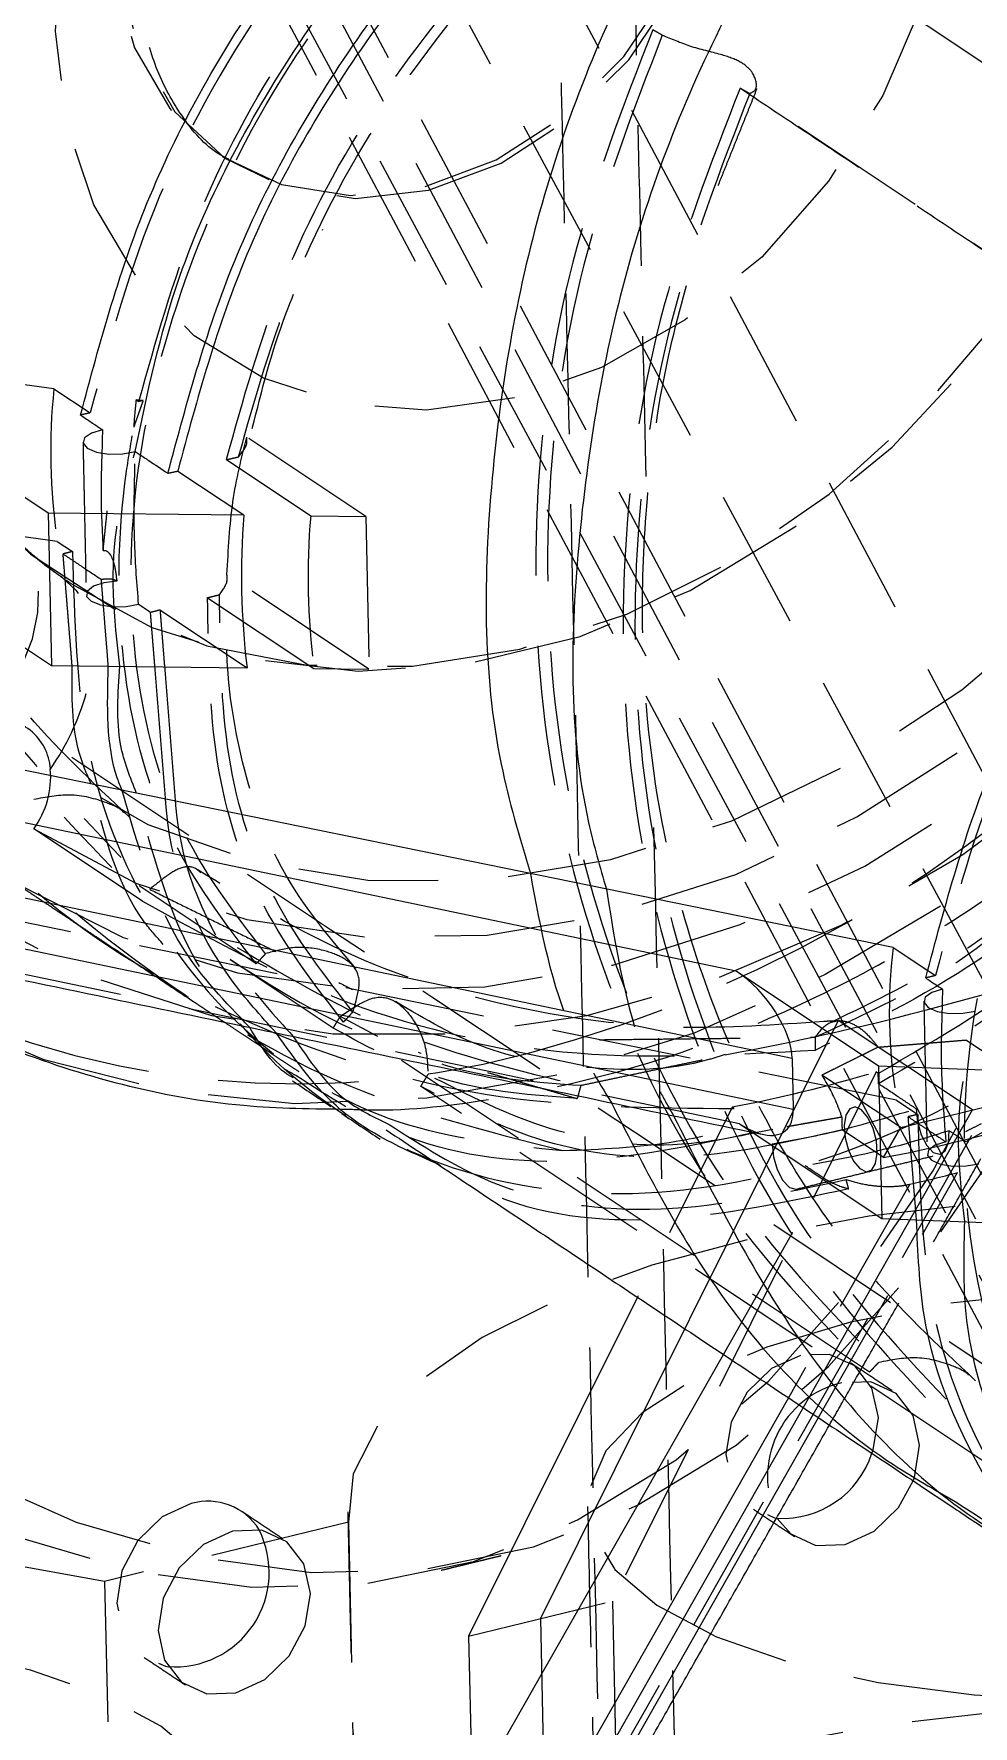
# Model space of a CAD drawing. Header units: millimetres. Extents: x 11 to 421, y 5 to 275.
# Drawn here: x 273.72 to 282.21, y 187.36 to 202.65 of the extents above; entities that cross this region are included whole.
import ezdxf

# ---------------------------------------------------------------- set-up
doc = ezdxf.new("R2010")
doc.units = ezdxf.units.MM
doc.linetypes.add('HIDDEN', pattern=[1.905, 1.27, -0.635])

msp = doc.modelspace()

# ---------------------------------------------------------------- linework, layer by layer
at = {"color": 7, "linetype": 'HIDDEN', "lineweight": 0}
for p, q in [((283.129, 190.256), (271.881, 211.466)), ((272.754, 210.286), (283.799, 189.494)), ((272.103, 210.127), (282.557, 190.45)), ((284.185, 192.418), (274.94, 209.852)), ((274.539, 208.529), (284.226, 190.52)), ((273.238, 208.213), (282.557, 190.888)), ((285.888, 199.996), (280.762, 203.409)), ((284.858, 198.995), (280.106, 202.159)), ((273.934, 198.063), (263.533, 199.451)), ((274.647, 199.343), (274.672, 199.327)), ((276.722, 198.288), (275.647, 199.003)), ((275.462, 198.801), (276.224, 198.294)), ((276.224, 198.294), (276.722, 198.288)), ((276.722, 198.288), (276.751, 196.908)), ((273.934, 198.063), (274.072, 197.971)), ((281.52, 193.013), (257.338, 197.943)), ((280.1, 192.801), (256.463, 197.73)), ((276.751, 196.908), (275.467, 197.763)), ((274.862, 197.445), (275.649, 196.921)), ((275.292, 197.554), (276.253, 196.914)), ((276.253, 196.914), (276.751, 196.908)), ((274.705, 194.812), (273.722, 195.466)), ((275.732, 194.246), (274.426, 195.115)), ((276.428, 193.665), (275.495, 194.286)), ((281.803, 194.184), (281.871, 194.139)), ((280.983, 193.73), (281.004, 193.735)), ((281.275, 190.556), (276.522, 193.72)), ((282.857, 193.083), (282.145, 193.557)), ((282.344, 189.726), (277.218, 193.139)), ((281.334, 193.269), (278.952, 188.488)), ((281.557, 192.767), (280.845, 193.24)), ((281.354, 193.255), (281.334, 193.269)), ((281.52, 193.013), (281.711, 192.885)), ((281.557, 192.767), (282.857, 193.083)), ((280.033, 192.952), (279.177, 191.234)), ((280.053, 192.938), (280.033, 192.952)), ((282.198, 192.693), (278.983, 187.039)), ((280.1, 192.801), (280.216, 192.724)), ((281.402, 192.495), (281.027, 192.745)), ((281.402, 192.495), (281.557, 192.767)), ((280.813, 190.145), (282.072, 192.359)), ((279.954, 190.717), (280.86, 192.31)), ((281.639, 192.254), (280.542, 190.325)), ((283.371, 189.16), (282.065, 190.03)), ((276.565, 189.201), (274.362, 188.665)), ((276.565, 189.201), (276.669, 184.6)), ((274.362, 188.665), (274.465, 184.064)), ((277.652, 188.171), (278.952, 188.488)), ((278.952, 188.488), (278.983, 187.039))]:
    msp.add_line(p, q, dxfattribs=at)
at = {"color": 7, "linetype": 'Continuous', "lineweight": 15}
for p, q in [((273.904, 199.442), (263.503, 200.83)), ((273.904, 199.442), (274.232, 199.224)), ((281.49, 194.392), (257.308, 199.322)), ((274.709, 199.335), (274.647, 199.343)), ((256.433, 199.109), (280.071, 194.181)), ((272.799, 199.022), (273.851, 198.321)), ((275.022, 198.698), (275.619, 198.301)), ((280.576, 193.391), (255.942, 198.527)), ((273.851, 198.321), (275.619, 198.301)), ((273.851, 198.321), (273.881, 196.942)), ((255.952, 198.067), (280.586, 192.931)), ((272.914, 197.585), (273.881, 196.942)), ((273.881, 196.942), (275.649, 196.921)), ((281.49, 194.392), (281.803, 194.184)), ((280.071, 194.181), (281.356, 193.325)), ((280.576, 193.391), (280.586, 192.931)), ((281.356, 193.325), (283.204, 193.252)), ((281.356, 193.325), (281.386, 191.946)), ((280.216, 192.724), (281.386, 191.946)), ((281.386, 191.946), (283.233, 191.872)), ((279.177, 191.234), (277.652, 188.171)), ((277.683, 186.723), (279.954, 190.717)), ((280.542, 190.325), (278.132, 186.087)), ((278.566, 186.192), (280.813, 190.145)), ((277.652, 188.171), (277.683, 186.723))]:
    msp.add_line(p, q, dxfattribs=at)
at = {"color": 7, "linetype": 'Continuous'}
for p, q in [((280.993, 193.733), (278.302, 188.33)), ((282.207, 192.925), (280.993, 193.733)), ((278.349, 186.14), (282.207, 192.925)), ((278.302, 188.33), (278.349, 186.14))]:
    msp.add_line(p, q, dxfattribs=at)
at = {"color": 7, "linetype": 'HIDDEN', "lineweight": 0, "flags": 128}
for points in [[(284.556, 212.624), (284.701, 212.519), (285.55, 211.785), (286.284, 210.92), (286.891, 209.937), (287.362, 208.852), (287.689, 207.683), (287.868, 206.446), (287.896, 205.163), (287.772, 203.853), (287.497, 202.537), (287.078, 201.235), (286.519, 199.968), (285.83, 198.757), (285.022, 197.62), (284.107, 196.575), (283.1, 195.639), (282.016, 194.826), (280.874, 194.149), (279.691, 193.619), (278.484, 193.245), (277.275, 193.031), (276.081, 192.982), (274.922, 193.099), (273.815, 193.379), (272.778, 193.818), (272.312, 194.082)], [(277.831, 210.228), (276.864, 209.911), (275.924, 209.44), (275.034, 208.827), (274.217, 208.087), (273.492, 207.238), (272.878, 206.3), (272.389, 205.297), (272.037, 204.255), (271.832, 203.197), (271.778, 202.151), (271.876, 201.141), (272.125, 200.194), (272.517, 199.332), (273.044, 198.577), (273.692, 197.947), (274.446, 197.457), (275.286, 197.12), (276.193, 196.944), (277.143, 196.934), (278.114, 197.089), (279.081, 197.406), (280.021, 197.876), (280.911, 198.489), (281.728, 199.23), (282.453, 200.079), (283.067, 201.017), (283.556, 202.019), (283.908, 203.062), (284.113, 204.12), (284.167, 205.166), (284.069, 206.175), (283.821, 207.123), (283.428, 207.984), (282.901, 208.74), (282.253, 209.37), (281.625, 209.792)], [(278.065, 199.359), (277.272, 199.249), (276.507, 199.309), (275.797, 199.536), (275.171, 199.921), (274.653, 200.449), (274.263, 201.102), (274.015, 201.852), (273.919, 202.672), (273.978, 203.529), (274.192, 204.392), (274.551, 205.227), (275.041, 206.001), (275.644, 206.685), (276.336, 207.253), (277.091, 207.683), (277.88, 207.958), (278.673, 208.068), (279.439, 208.008), (280.148, 207.781), (280.774, 207.396), (281.292, 206.867), (281.683, 206.215), (281.931, 205.465), (282.027, 204.645), (281.967, 203.787), (281.753, 202.925), (281.395, 202.09), (280.904, 201.316), (280.302, 200.632), (279.609, 200.064), (278.854, 199.634), (278.065, 199.359)], [(277.12, 207.104), (276.463, 206.859), (275.848, 206.458), (275.31, 205.925), (274.881, 205.291), (274.586, 204.593), (274.442, 203.871), (274.457, 203.167), (274.631, 202.522), (274.952, 201.974), (274.966, 201.957)], [(277.289, 201.236), (277.946, 201.481), (278.561, 201.881), (279.099, 202.414), (279.528, 203.048), (279.823, 203.747), (279.967, 204.469), (279.952, 205.173), (279.778, 205.817), (279.456, 206.365), (279.005, 206.785), (278.45, 207.052), (277.824, 207.151), (277.163, 207.075), (276.506, 206.83), (275.891, 206.429), (275.353, 205.896), (274.925, 205.262), (274.63, 204.564), (274.485, 203.842), (274.501, 203.138), (274.674, 202.493), (274.996, 201.945), (275.447, 201.525), (276.002, 201.259), (276.628, 201.16), (277.289, 201.236)], [(275.423, 201.541), (275.959, 201.288), (276.585, 201.189), (277.245, 201.265), (277.902, 201.51), (278.518, 201.91), (279.055, 202.443), (279.484, 203.077), (279.779, 203.776), (279.923, 204.498), (279.908, 205.202), (279.735, 205.846), (279.413, 206.394), (278.961, 206.814), (278.942, 206.827)], [(272.029, 196.321), (272.715, 195.608), (273.572, 194.969), (274.528, 194.485), (275.564, 194.165), (276.661, 194.015), (277.798, 194.039), (278.954, 194.235), (280.105, 194.6), (281.232, 195.128), (282.311, 195.807), (283.323, 196.626), (284.248, 197.568), (285.069, 198.616), (285.771, 199.749), (286.339, 200.947), (286.763, 202.186), (287.035, 203.444), (287.151, 204.695)], [(274.057, 197.683), (274.789, 197.286), (275.691, 197), (276.654, 196.89), (277.652, 196.959), (278.661, 197.204), (279.653, 197.62), (280.601, 198.195), (281.48, 198.915), (282.268, 199.759)], [(283.907, 198.449), (283.055, 197.523), (282.11, 196.718), (281.094, 196.051), (280.027, 195.536), (278.933, 195.184), (277.836, 195.002), (276.758, 194.996), (275.724, 195.164), (274.755, 195.503), (273.871, 196.006)], [(273.309, 196.456), (273.479, 196.691), (273.614, 196.937), (273.709, 197.183), (273.759, 197.421), (273.764, 197.64), (273.722, 197.833), (273.636, 197.992), (273.509, 198.111)], [(273.722, 195.466), (274.643, 194.975), (275.646, 194.647), (276.711, 194.49), (277.818, 194.506), (278.944, 194.695), (280.066, 195.053), (281.162, 195.573), (282.209, 196.245), (283.188, 197.055), (284.078, 197.987)], [(273.974, 197.74), (274.103, 197.619), (274.123, 197.591)], [(274.472, 197.704), (274.355, 197.689), (274.261, 197.657), (274.206, 197.613), (274.198, 197.565), (274.24, 197.521), (274.323, 197.488), (274.435, 197.471), (274.557, 197.473), (274.669, 197.495)], [(271.392, 196.451), (271.719, 196.019), (272.472, 195.241), (273.335, 194.602), (274.293, 194.112), (275.329, 193.78), (276.425, 193.612), (277.563, 193.612), (278.721, 193.778), (279.881, 194.108), (281.02, 194.596), (282.12, 195.234), (283.162, 196.011), (283.775, 196.561)], [(271.904, 190.338), (273.009, 189.686), (274.104, 189.202), (275.181, 188.887), (276.233, 188.745), (277.255, 188.775), (278.239, 188.978), (279.179, 189.353), (280.07, 189.897), (280.905, 190.607), (281.68, 191.477), (282.389, 192.504), (283.028, 193.68), (283.458, 194.652)], [(271.362, 190.206), (272.467, 189.554), (273.562, 189.07), (274.639, 188.755), (275.691, 188.613), (276.713, 188.643), (277.697, 188.846), (278.637, 189.221), (279.528, 189.765), (280.363, 190.475), (281.138, 191.346), (281.847, 192.372), (282.486, 193.548), (282.963, 194.636)], [(281.697, 192.936), (281.708, 192.819), (281.741, 192.702), (281.792, 192.604), (281.852, 192.542), (281.911, 192.525), (281.959, 192.557), (281.989, 192.632), (281.995, 192.737)], [(280.396, 192.619), (280.407, 192.502), (280.44, 192.386), (280.491, 192.288), (280.551, 192.226), (280.61, 192.209), (280.616, 192.21)], [(281.965, 192.637), (281.868, 192.606), (281.809, 192.563), (281.798, 192.515), (281.836, 192.471), (281.917, 192.436), (282.027, 192.418), (282.149, 192.419), (282.263, 192.439)], [(279.722, 187.11), (280.703, 186.924), (281.755, 186.803), (282.852, 186.751), (283.964, 186.769), (285.063, 186.857), (286.12, 187.012), (287.108, 187.231), (288.001, 187.507), (288.776, 187.834), (289.412, 188.203), (289.894, 188.604), (290.208, 189.027), (290.346, 189.461), (290.306, 189.895), (290.087, 190.317), (289.695, 190.717), (289.142, 191.083), (288.44, 191.407), (287.609, 191.68), (286.67, 191.896), (285.648, 192.047), (284.568, 192.131), (283.459, 192.145), (282.351, 192.089), (281.271, 191.965), (280.248, 191.774), (279.308, 191.524), (278.476, 191.219), (277.774, 190.869), (277.219, 190.481), (276.827, 190.067), (276.607, 189.636), (276.565, 189.201)], [(279.354, 188.45), (279.892, 188.165), (280.567, 187.93), (281.353, 187.752), (282.22, 187.64), (283.134, 187.598), (284.061, 187.626), (284.964, 187.725), (285.81, 187.89), (286.565, 188.114), (287.2, 188.39), (287.692, 188.707), (288.021, 189.052), (288.174, 189.413), (288.146, 189.774), (287.938, 190.124), (287.558, 190.447), (287.02, 190.732), (286.345, 190.967), (285.559, 191.145), (284.692, 191.257), (283.778, 191.299), (282.851, 191.271), (281.948, 191.172), (281.102, 191.007), (280.347, 190.783), (279.712, 190.507), (279.22, 190.19), (278.891, 189.845), (278.738, 189.485), (278.766, 189.123), (278.974, 188.774), (279.354, 188.45)], [(280.651, 190.708), (280.388, 190.588), (280.168, 190.376), (280.024, 190.103), (279.978, 189.811), (280.036, 189.544), (280.191, 189.343), (280.417, 189.24), (280.441, 189.235)], [(281.297, 189.822), (281.308, 189.854), (281.355, 190.146), (281.296, 190.412), (281.142, 190.613), (280.915, 190.717), (280.651, 190.708)], [(281.67, 189.574), (281.681, 189.605), (281.728, 189.897), (281.669, 190.164), (281.515, 190.364), (281.288, 190.468), (281.024, 190.46)], [(275.144, 189.368), (274.882, 189.248), (274.662, 189.035), (274.518, 188.762), (274.471, 188.47), (274.53, 188.204), (274.684, 188.003), (274.911, 187.899), (274.935, 187.895)], [(274.362, 188.665), (273.385, 188.84), (272.339, 188.948), (271.254, 188.987), (270.159, 188.954), (269.084, 188.852), (268.057, 188.683), (267.108, 188.451), (266.261, 188.163), (265.54, 187.827), (264.965, 187.452), (264.551, 187.047), (264.309, 186.625), (264.246, 186.196), (264.364, 185.772), (264.659, 185.366), (265.124, 184.987), (265.746, 184.646), (266.508, 184.353), (267.389, 184.115), (268.365, 183.939), (269.409, 183.829), (270.494, 183.79), (271.589, 183.821), (272.665, 183.922), (273.692, 184.09), (274.643, 184.321), (275.492, 184.608), (276.215, 184.944), (276.792, 185.319), (277.209, 185.723), (277.453, 186.145), (277.519, 186.574)], [(266.893, 185.417), (267.416, 185.14), (268.073, 184.911), (268.837, 184.739), (269.68, 184.63), (270.569, 184.588), (271.47, 184.616), (272.349, 184.712), (273.171, 184.872), (273.905, 185.091), (274.523, 185.359), (275.002, 185.667), (275.321, 186.003), (275.471, 186.353), (275.443, 186.705), (275.241, 187.045), (274.871, 187.359), (274.348, 187.636), (273.692, 187.865), (272.927, 188.038), (272.084, 188.147), (271.195, 188.188), (270.294, 188.16), (269.415, 188.064), (268.593, 187.904), (267.859, 187.686), (267.241, 187.417), (266.763, 187.109), (266.443, 186.774), (266.294, 186.423), (266.321, 186.071), (266.523, 185.732), (266.893, 185.417)], [(284.829, 187.522), (284.671, 187.53), (283.563, 187.544), (282.454, 187.488), (281.374, 187.363), (280.351, 187.173), (279.412, 186.923), (278.58, 186.618), (277.877, 186.268), (277.323, 185.88), (276.931, 185.466), (276.711, 185.035), (276.669, 184.6)]]:
    msp.add_lwpolyline(points, dxfattribs=at)
at = {"color": 7, "linetype": 'Continuous', "lineweight": 15, "flags": 128}
for points in [[(274.342, 199.072), (274.242, 199.041), (274.18, 198.998), (274.167, 198.949), (274.205, 198.904), (274.288, 198.869), (274.401, 198.851), (274.525, 198.853), (274.639, 198.874)], [(281.935, 194.017), (281.838, 193.986), (281.779, 193.943), (281.768, 193.895), (281.806, 193.85), (281.887, 193.816), (281.998, 193.798), (282.12, 193.799), (282.233, 193.819)], [(280.441, 189.235), (280.564, 189.095), (280.791, 188.991), (281.055, 189), (281.317, 189.119), (281.537, 189.332), (281.67, 189.574)], [(275.517, 189.119), (275.255, 189), (275.035, 188.787), (274.891, 188.514), (274.845, 188.222), (274.903, 187.955), (275.057, 187.755), (275.284, 187.651), (275.549, 187.659), (275.811, 187.779), (276.031, 187.992), (276.175, 188.265), (276.221, 188.557), (276.163, 188.823), (276.009, 189.024), (275.782, 189.128), (275.517, 189.119)]]:
    msp.add_lwpolyline(points, dxfattribs=at)
at = {"color": 7, "linetype": 'Continuous', "flags": 128}
msp.add_lwpolyline([(281.245, 192.367), (281.295, 192.384), (281.33, 192.442), (281.345, 192.534), (281.337, 192.645), (281.307, 192.758), (281.261, 192.857), (281.204, 192.925), (281.147, 192.953), (281.096, 192.936), (281.061, 192.877), (281.047, 192.785), (281.055, 192.674), (281.084, 192.561), (281.131, 192.463), (281.187, 192.395), (281.245, 192.367)], dxfattribs=at)
at = {"color": 7, "linetype": 'Continuous', "lineweight": 15}
for centre, radius, start, end in [((281.536, 201.274), 12.891, 105.7109, 185.0584), ((280.489, 190.084), 0.849, 266.7919, 342.0907), ((274.995, 188.747), 0.854, 265.9207, 26.7738)]:
    msp.add_arc(centre, radius, start, end, dxfattribs=at)
at = {"color": 7, "linetype": 'HIDDEN', "lineweight": 0}
for centre, radius, start, end in [((275.108, 205.073), 12.036, 284.8478, 318.4653), ((271.991, 197.316), 2.292, 325.1391, 344.1193), ((273.386, 195.976), 0.486, 3.5909, 99.1665), ((273.075, 195.935), 0.799, 324.046, 5.1012), ((276.099, 201.135), 7.975, 237.5054, 285.2143), ((281.219, 189.616), 0.866, 103.015, 206.0814), ((275.297, 188.848), 0.542, 31.6344, 106.3413)]:
    msp.add_arc(centre, radius, start, end, dxfattribs=at)
for centre, major_axis, ratio, start_param, end_param in [((288.204, 196.847), (14.201, -3.2), 0.599912, 3.211712, 3.366907), ((288.204, 196.847), (13.467, -3.035), 0.599912, 3.207474, 3.237341), ((287.261, 197.475), (11.05, -0.637), 0.761481, 3.12003, 3.2837), ((297.97, 190.346), (16.343, -4.711), 0.505697, 3.220321, 3.375515), ((283.954, 199.677), (8.631, 5.664), 0.455616, 3.971499, 4.126693), ((280.091, 193.261), (-0.422, 0.526), 0.493557, 2.142227, 2.601831), ((285.472, 198.666), (8.374, 5.252), 0.423248, 3.963995, 4.127666), ((285.472, 198.666), (8.831, 5.538), 0.423248, 4.019988, 4.071673)]:
    msp.add_ellipse(centre, major_axis=major_axis, ratio=ratio, start_param=start_param, end_param=end_param, dxfattribs=at)
at = {"color": 7, "linetype": 'Continuous', "lineweight": 15}
for centre, major_axis, ratio, start_param, end_param in [((287.261, 197.475), (11.652, -0.672), 0.761481, 3.124268, 3.279462), ((280.081, 193.721), (-0.422, 0.526), 0.493557, 3.713023, 5.283819), ((280.091, 193.261), (-0.422, 0.526), 0.493557, 2.601831, 3.713023)]:
    msp.add_ellipse(centre, major_axis=major_axis, ratio=ratio, start_param=start_param, end_param=end_param, dxfattribs=at)
at = {"color": 7, "linetype": 'HIDDEN', "lineweight": 0}
for points in [[(278.145, 217.443), (279.083, 175.758)], [(278.839, 217.058), (279.257, 198.471)], [(279.402, 202.636), (279.316, 202.685)], [(279.907, 201.277), (280.26, 202.156)], [(280.106, 202.159), (280.192, 202.11)], [(280.12, 202.149), (284.873, 198.985)], [(274.709, 199.335), (274.625, 199.096)], [(274.709, 199.335), (274.672, 199.327)], [(274.232, 199.224), (274.144, 199.204)], [(274.166, 198.96), (274.195, 197.581)], [(275.462, 198.801), (275.572, 198.826)], [(274.348, 197.979), (274.385, 198.34)], [(274.072, 197.971), (273.986, 197.949)], [(274.068, 196.94), (273.986, 197.949)], [(274.014, 197.712), (274.057, 197.683)], [(274.395, 196.936), (274.332, 197.719)], [(275.292, 197.554), (275.4, 197.581)], [(274.669, 197.495), (274.776, 197.423)], [(274.776, 197.423), (274.862, 197.445)], [(274.816, 196.931), (274.776, 197.423)], [(274.862, 197.445), (274.903, 196.93)], [(390.883, 118.342), (273.655, 196.383)], [(279.324, 195.478), (280.352, 149.788)], [(273.401, 195.079), (274.375, 194.431)], [(274.769, 194.919), (276.602, 194.015)], [(275.816, 194.337), (275.732, 194.246)], [(281.871, 194.139), (281.783, 194.118)], [(275.165, 193.905), (275.443, 193.719)], [(281.766, 193.907), (281.796, 192.528)], [(276.428, 193.665), (276.493, 193.771)], [(276.522, 193.72), (276.606, 193.811)], [(281.004, 193.735), (280.993, 193.732)], [(280.995, 193.732), (281.004, 193.735)], [(275.53, 193.662), (276.116, 193.272)], [(278.836, 193.56), (280.786, 193.582)], [(280.788, 193.467), (280.786, 193.582)], [(280.971, 193.729), (280.863, 193.725)], [(280.983, 193.73), (280.993, 193.732)], [(280.995, 193.732), (280.983, 193.73)], [(281.354, 193.493), (280.845, 193.24)], [(281.354, 193.493), (282.145, 193.557)], [(279.763, 193.376), (278.665, 193.145)], [(277.283, 193.245), (277.218, 193.139)], [(277.823, 193.264), (278.633, 193.028)], [(278.665, 193.145), (278.633, 193.028)], [(281.357, 193.162), (281.354, 193.255)], [(281.025, 192.86), (280.529, 192.773)], [(281.025, 192.86), (281.027, 192.745)], [(281.711, 192.885), (281.625, 192.864)], [(281.7, 191.933), (281.625, 192.864)], [(280.616, 192.21), (281.917, 192.526)], [(280.913, 190.078), (282.282, 192.486)], [(281.087, 192.212), (281.064, 192.297)], [(281.479, 190.39), (281.106, 190.639)], [(281.275, 190.556), (281.36, 190.647)], [(278.727, 189.342), (278.976, 178.299)], [(280.226, 189.317), (280.6, 189.069)], [(275.973, 189.05), (275.6, 189.299)], [(276.559, 189.294), (276.663, 184.692)], [(277.405, 188.767), (277.947, 188.899)], [(274.72, 187.977), (275.093, 187.729)]]:
    msp.add_open_spline(points, degree=1, dxfattribs=at)
for points, knots in [([(276.567, 192.933), (276.629, 192.93), (277.07, 192.91), (277.913, 193.018), (279.077, 193.265), (280.233, 193.671), (281.361, 194.213), (282.445, 194.889), (283.471, 195.687), (284.423, 196.596), (285.287, 197.604), (286.051, 198.695), (286.705, 199.856), (287.238, 201.068), (287.644, 202.316), (287.915, 203.581), (288.047, 204.847), (288.037, 206.094), (287.886, 207.304), (287.594, 208.46), (287.167, 209.544), (286.606, 210.534), (286.037, 211.312), (285.616, 211.709), (285.463, 211.853)], [0, 0, 0, 0, 0.007753, 0.055389, 0.103232, 0.151256, 0.199424, 0.247693, 0.296031, 0.344411, 0.39282, 0.441251, 0.489701, 0.538171, 0.586662, 0.635168, 0.683676, 0.732162, 0.780591, 0.828914, 0.877077, 0.925029, 0.972742, 1, 1, 1, 1]), ([(284.646, 210.838), (285.156, 210.369), (286.265, 209.347), (287.393, 207.222), (288.063, 204.739), (288.137, 202.1), (287.647, 199.489), (286.675, 197.138), (285.361, 195.178), (283.839, 193.619), (282.711, 192.964), (282.147, 192.636)], [0, 0, 0, 0, 0.09931, 0.216149, 0.332985, 0.449821, 0.56666, 0.683506, 0.788991, 0.894522, 1, 1, 1, 1]), ([(285.772, 209.546), (286.206, 208.856), (287.082, 207.465), (287.71, 204.961), (287.794, 202.332), (287.301, 199.718), (286.298, 197.291), (284.871, 195.202), (283.141, 193.578), (281.247, 192.516), (279.34, 192.074), (277.567, 192.265), (276.093, 193.075), (275.051, 194.271), (274.771, 195.333), (274.651, 195.786)], [0, 0, 0, 0, 0.07715, 0.1557, 0.234249, 0.312802, 0.391358, 0.469922, 0.548494, 0.627078, 0.705662, 0.784234, 0.862797, 0.941354, 1, 1, 1, 1]), ([(283.491, 208.137), (282.744, 207.939), (281.248, 207.544), (279.172, 206.383), (277.345, 204.891), (275.868, 203.121), (274.762, 201.185), (274.409, 199.878), (274.232, 199.224)], [0, 0, 0, 0, 0.166661, 0.333407, 0.50008, 0.666725, 0.833349, 1, 1, 1, 1]), ([(275.482, 201.515), (275.455, 201.529), (275.285, 201.616), (275.067, 201.873), (274.828, 202.293), (274.689, 202.798), (274.653, 203.384), (274.739, 204.028), (274.946, 204.676), (275.266, 205.297), (275.683, 205.86), (276.173, 206.336), (276.709, 206.704), (277.258, 206.95), (277.791, 207.071), (278.28, 207.069), (278.681, 206.979), (278.887, 206.847), (278.978, 206.788)], [0, 0, 0, 0, 0.015176, 0.09512, 0.161618, 0.224967, 0.292427, 0.358296, 0.423538, 0.488548, 0.553392, 0.618047, 0.682478, 0.746803, 0.811389, 0.877129, 0.945701, 1, 1, 1, 1]), ([(272.076, 206.266), (271.896, 205.666), (271.536, 204.466), (271.362, 202.575), (271.484, 200.583), (272.014, 198.571), (272.978, 196.635), (273.943, 195.622), (274.426, 195.115)], [0, 0, 0, 0, 0.152292, 0.304756, 0.456996, 0.637928, 0.818913, 1, 1, 1, 1]), ([(272.167, 206.223), (271.991, 205.631), (271.638, 204.446), (271.47, 202.578), (271.593, 200.61), (272.12, 198.622), (273.077, 196.708), (274.033, 195.707), (274.511, 195.206)], [0, 0, 0, 0, 0.15221, 0.304594, 0.456752, 0.637766, 0.818832, 1, 1, 1, 1]), ([(274.589, 195.568), (274.252, 195.886), (273.654, 196.451), (273.022, 197.345), (272.575, 198.137), (272.182, 199.02), (271.807, 200.224), (271.544, 201.887), (271.604, 203.56), (271.774, 204.724), (271.906, 205.169), (271.924, 205.231)], [0, 0, 0, 0, 0.138951, 0.2466365, 0.3228642, 0.4057474, 0.5246116, 0.6802188, 0.8722438, 0.98216, 1, 1, 1, 1]), ([(281.354, 193.255), (281.91, 193.58), (283.024, 194.23), (284.525, 195.774), (285.792, 197.668), (286.71, 199.874), (287.239, 202.277), (287.18, 203.889), (287.151, 204.695)], [0, 0, 0, 0, 0.163891, 0.327867, 0.491769, 0.66119, 0.830591, 1, 1, 1, 1]), ([(287.237, 204.711), (287.266, 203.898), (287.324, 202.27), (286.786, 199.844), (285.855, 197.617), (284.571, 195.704), (283.049, 194.145), (281.921, 193.49), (281.357, 193.162)], [0, 0, 0, 0, 0.169316, 0.338624, 0.507951, 0.671947, 0.836014, 1, 1, 1, 1]), ([(275.816, 194.337), (275.53, 194.71), (274.957, 195.457), (274.575, 196.987), (274.593, 198.705), (275.065, 200.533), (275.942, 202.37), (276.852, 203.477), (277.308, 204.03)], [0, 0, 0, 0, 0.166745, 0.333396, 0.5, 0.666604, 0.833255, 1, 1, 1, 1]), ([(274.672, 199.327), (274.824, 199.871), (275.127, 200.961), (275.994, 202.598), (276.811, 203.586), (277.219, 204.081)], [0, 0, 0, 0, 0.333226, 0.666425, 1, 1, 1, 1]), ([(275.462, 198.801), (275.614, 199.345), (275.917, 200.435), (276.784, 202.072), (277.601, 203.06), (278.009, 203.555)], [0, 0, 0, 0, 0.333226, 0.666425, 1, 1, 1, 1]), ([(275.572, 198.826), (275.723, 199.363), (276.026, 200.435), (276.885, 202.046), (277.693, 203.018), (278.098, 203.505)], [0, 0, 0, 0, 0.3332302, 0.6664277, 1, 1, 1, 1]), ([(291.13, 203.052), (290.382, 202.854), (288.886, 202.459), (286.811, 201.298), (284.984, 199.806), (283.506, 198.036), (282.401, 196.1), (282.047, 194.793), (281.871, 194.139)], [0, 0, 0, 0, 0.166661, 0.333407, 0.500079, 0.666725, 0.833349, 1, 1, 1, 1]), ([(279.316, 202.685), (279.048, 201.996), (278.512, 200.617), (278.203, 198.371), (278.303, 196.136), (278.862, 194.011), (279.827, 192.076), (280.792, 191.063), (281.275, 190.556)], [0, 0, 0, 0, 0.166746, 0.333397, 0.5, 0.666603, 0.833254, 1, 1, 1, 1]), ([(279.402, 202.636), (279.139, 201.955), (278.612, 200.592), (278.31, 198.372), (278.413, 196.162), (278.969, 194.062), (279.926, 192.149), (280.882, 191.147), (281.36, 190.647)], [0, 0, 0, 0, 0.166745, 0.333396, 0.5, 0.666604, 0.833255, 1, 1, 1, 1]), ([(280.192, 202.11), (280.217, 202.121), (280.269, 202.144), (280.242, 202.287), (280.12, 202.398), (279.923, 202.469), (279.665, 202.524), (279.485, 202.601), (279.402, 202.636)], [0, 0, 0, 0, 0.192992, 0.414915, 0.550734, 0.687184, 0.854968, 1, 1, 1, 1]), ([(280.106, 202.159), (279.838, 201.47), (279.302, 200.091), (278.993, 197.846), (279.093, 195.61), (279.652, 193.485), (280.617, 191.55), (281.582, 190.537), (282.065, 190.03)], [0, 0, 0, 0, 0.166746, 0.333397, 0.5, 0.666603, 0.833254, 1, 1, 1, 1]), ([(280.192, 202.11), (279.929, 201.429), (279.402, 200.066), (279.1, 197.847), (279.203, 195.636), (279.759, 193.536), (280.716, 191.623), (281.672, 190.621), (282.15, 190.121)], [0, 0, 0, 0, 0.166745, 0.333396, 0.5, 0.666604, 0.833255, 1, 1, 1, 1]), ([(275.696, 199.083), (275.783, 199.427), (275.934, 200.027), (276.215, 200.628), (276.334, 200.884)], [0, 0, 0, 0, 0.574939, 1, 1, 1, 1]), ([(282.233, 190.479), (281.889, 190.803), (281.269, 191.388), (280.606, 192.342), (280.121, 193.233), (279.7, 194.259), (279.332, 195.651), (279.191, 197.14), (279.259, 198.555), (279.424, 199.705), (279.643, 200.454), (279.748, 200.812)], [0, 0, 0, 0, 0.132972, 0.240208, 0.32164, 0.41191, 0.538678, 0.702465, 0.798513, 0.903779, 1, 1, 1, 1]), ([(275.732, 194.246), (275.441, 194.625), (274.859, 195.383), (274.471, 196.936), (274.475, 198.225), (274.602, 198.962), (274.625, 199.096)], [0, 0, 0, 0, 0.310657, 0.621138, 0.93153, 1, 1, 1, 1]), ([(275.467, 197.763), (275.48, 197.988), (275.504, 198.443), (275.599, 198.816), (275.647, 199.003)], [0, 0, 0, 0, 0.495956, 1, 1, 1, 1]), ([(275.572, 198.826), (275.606, 198.868), (275.654, 198.927), (275.648, 198.987), (275.647, 199.003)], [0, 0, 0, 0, 0.7202767, 1, 1, 1, 1]), ([(283.371, 189.16), (283.08, 189.539), (282.498, 190.297), (282.108, 191.851), (282.123, 193.593), (282.596, 195.447), (283.479, 197.31), (284.398, 198.433), (284.858, 198.995)], [0, 0, 0, 0, 0.166746, 0.333397, 0.5, 0.666603, 0.833254, 1, 1, 1, 1]), ([(274.337, 198.861), (274.333, 198.745), (274.323, 198.448), (274.339, 198.157), (274.348, 197.979)], [0, 0, 0, 0, 0.388987, 1, 1, 1, 1]), ([(274.498, 196.935), (274.449, 197.37), (274.38, 197.988), (274.579, 198.672), (274.638, 198.874)], [0, 0, 0, 0, 0.704828, 1, 1, 1, 1]), ([(274.669, 197.495), (274.654, 197.676), (274.619, 198.128), (274.631, 198.594), (274.639, 198.874)], [0, 0, 0, 0, 0.39991, 1, 1, 1, 1]), ([(273.509, 198.111), (273.628, 198.009), (273.781, 197.877), (273.938, 197.765), (273.974, 197.74)], [0, 0, 0, 0, 0.776342, 1, 1, 1, 1]), ([(273.986, 197.732), (273.978, 197.738), (273.873, 197.807), (273.743, 197.911), (273.621, 198.02), (273.576, 198.061)], [0, 0, 0, 0, 0.05439, 0.651459, 1, 1, 1, 1]), ([(273.986, 197.949), (274.015, 197.93), (274.073, 197.891), (274.188, 197.815), (274.274, 197.757), (274.332, 197.719)], [0, 0, 0, 0, 0.249996, 0.499997, 1, 1, 1, 1]), ([(274.072, 197.971), (274.088, 197.364), (274.119, 196.151), (274.733, 194.631), (275.703, 193.477), (276.978, 192.72), (277.995, 192.612), (278.504, 192.558)], [0, 0, 0, 0, 0.201949, 0.403865, 0.605807, 0.802863, 1, 1, 1, 1]), ([(274.348, 197.979), (274.352, 197.98), (274.36, 197.982), (274.374, 197.98), (274.392, 197.969), (274.425, 197.928), (274.456, 197.837), (274.466, 197.753), (274.472, 197.704)], [0, 0, 0, 0, 0.036277, 0.072421, 0.130922, 0.238378, 0.555679, 1, 1, 1, 1]), ([(274.332, 197.719), (274.342, 197.721), (274.362, 197.725), (274.396, 197.726), (274.428, 197.723), (274.455, 197.715), (274.467, 197.708), (274.472, 197.704), (274.472, 197.704)], [0, 0, 0, 0, 0.2015664, 0.4032533, 0.6023477, 0.799878, 0.9983258, 1, 1, 1, 1]), ([(275.4, 197.581), (275.433, 197.627), (275.477, 197.687), (275.469, 197.748), (275.467, 197.763)], [0, 0, 0, 0, 0.750471, 1, 1, 1, 1]), ([(276.606, 193.811), (276.351, 194.138), (275.842, 194.789), (275.42, 196.088), (275.406, 197.084), (275.4, 197.581)], [0, 0, 0, 0, 0.3335723, 0.6667698, 1, 1, 1, 1]), ([(276.631, 194.204), (276.373, 194.509), (275.907, 195.06), (275.571, 196.105), (275.451, 196.94), (275.467, 197.44), (275.473, 197.608)], [0, 0, 0, 0, 0.36499, 0.660079, 0.885708, 1, 1, 1, 1]), ([(276.522, 193.72), (276.263, 194.052), (275.745, 194.715), (275.315, 196.036), (275.3, 197.048), (275.292, 197.554)], [0, 0, 0, 0, 0.3335746, 0.6667742, 1, 1, 1, 1]), ([(285.061, 197.332), (284.662, 196.75), (283.863, 195.586), (282.374, 194.256), (281.317, 193.73), (280.788, 193.467)], [0, 0, 0, 0, 0.3332157, 0.666517, 1, 1, 1, 1]), ([(284.402, 196.607), (284.342, 196.515), (283.993, 195.98), (283.213, 195.195), (282.103, 194.283), (281.321, 193.907), (280.931, 193.719)], [0, 0, 0, 0, 0.064467, 0.376839, 0.688358, 1, 1, 1, 1]), ([(272.426, 196.24), (272.88, 195.735), (273.823, 194.685), (275.687, 193.627), (277.795, 192.956), (279.3, 192.944), (280.053, 192.938)], [0, 0, 0, 0, 0.236294, 0.490831, 0.745481, 1, 1, 1, 1]), ([(272.876, 196.148), (272.901, 196.102), (273.323, 195.334), (274.542, 194.291), (276.41, 193.088), (277.806, 192.735), (278.504, 192.558)], [0, 0, 0, 0, 0.022788, 0.376855, 0.688365, 1, 1, 1, 1]), ([(273.721, 195.732), (273.83, 195.754), (274.065, 195.8), (274.344, 195.72), (274.506, 195.652), (274.529, 195.617), (274.532, 195.613)], [0, 0, 0, 0, 0.341792, 0.734819, 0.975351, 1, 1, 1, 1]), ([(274.892, 194.421), (274.832, 194.488), (274.497, 194.863), (274.356, 195.415), (274.241, 195.87)], [0, 0, 0, 0, 0.176879, 1, 1, 1, 1]), ([(275.674, 193.671), (275.455, 193.898), (274.907, 194.465), (274.665, 195.308), (274.519, 195.813)], [0, 0, 0, 0, 0.4004138, 1, 1, 1, 1]), ([(275.911, 193.622), (275.773, 193.776), (275.296, 194.307), (274.962, 195.065), (274.915, 195.699), (274.912, 195.733)], [0, 0, 0, 0, 0.278479, 0.960763, 1, 1, 1, 1]), ([(275, 195.715), (275.001, 195.702), (275.048, 195.098), (275.398, 194.328), (275.899, 193.774), (276.066, 193.59)], [0, 0, 0, 0, 0.015063, 0.672889, 1, 1, 1, 1]), ([(275.23, 195.069), (275.22, 195.079), (275.167, 195.126), (275.068, 195.128), (274.943, 195.06), (274.824, 194.964), (274.769, 194.919)], [0, 0, 0, 0, 0.068753, 0.351711, 0.699226, 1, 1, 1, 1]), ([(280.863, 193.725), (280.428, 193.694), (279.49, 193.626), (278.056, 193.82), (276.562, 194.266), (275.661, 194.815), (275.198, 195.098)], [0, 0, 0, 0, 0.2128188, 0.4589089, 0.7214785, 1, 1, 1, 1]), ([(278.21, 195.061), (278.303, 194.556), (278.441, 193.809), (278.82, 193.19), (278.942, 192.99)], [0, 0, 0, 0, 0.676332, 1, 1, 1, 1]), ([(283.021, 195.076), (282.794, 194.857), (282.095, 194.183), (281.314, 193.825), (280.786, 193.582)], [0, 0, 0, 0, 0.324462, 1, 1, 1, 1]), ([(274.705, 194.812), (275.313, 194.475), (276.528, 193.801), (278.621, 193.343), (280.066, 193.426), (280.788, 193.467)], [0, 0, 0, 0, 0.333216, 0.666517, 1, 1, 1, 1]), ([(278.897, 194.921), (279, 194.274), (279.116, 193.546), (279.465, 192.941), (279.504, 192.873)], [0, 0, 0, 0, 0.887695, 1, 1, 1, 1]), ([(274.376, 194.43), (274.507, 194.343), (274.77, 194.167), (275.033, 193.992), (275.165, 193.905)], [0, 0, 0, 0, 0.5003663, 1, 1, 1, 1]), ([(275.559, 194.394), (276.042, 194.111), (277.008, 193.544), (278.112, 193.278), (278.665, 193.145)], [0, 0, 0, 0, 0.4995918, 1, 1, 1, 1]), ([(276.606, 193.811), (276.629, 193.89), (276.678, 194.059), (276.651, 194.192), (276.53, 194.301), (276.332, 194.378), (276.074, 194.41), (275.898, 194.36), (275.816, 194.337)], [0, 0, 0, 0, 0.192994, 0.414916, 0.550733, 0.687184, 0.854968, 1, 1, 1, 1]), ([(281.173, 193.673), (281.175, 193.674), (282.011, 193.877), (282.845, 194.121), (283.678, 194.365)], [0, 0, 0, 0, 0.002077, 1, 1, 1, 1]), ([(275.495, 194.286), (275.974, 193.981), (276.521, 193.634), (277.147, 193.46), (277.224, 193.438)], [0, 0, 0, 0, 0.876244, 1, 1, 1, 1]), ([(276.493, 193.771), (276.567, 193.821), (276.724, 193.928), (276.875, 193.961), (277.027, 193.892), (277.166, 193.736), (277.275, 193.507), (277.281, 193.328), (277.283, 193.245)], [0, 0, 0, 0, 0.192992, 0.415241, 0.551024, 0.687445, 0.854989, 1, 1, 1, 1]), ([(279.971, 193.426), (279.921, 193.41), (279.503, 193.277), (278.763, 193.281), (277.791, 193.428), (277.257, 193.746), (276.99, 193.905)], [0, 0, 0, 0, 0.04292, 0.36225, 0.681445, 1, 1, 1, 1]), ([(278.665, 193.145), (278.269, 193.174), (277.477, 193.232), (276.821, 193.592), (276.493, 193.771)], [0, 0, 0, 0, 0.500408, 1, 1, 1, 1]), ([(281.93, 193.809), (281.927, 193.692), (281.914, 193.296), (281.944, 192.91), (281.965, 192.637)], [0, 0, 0, 0, 0.294384, 1, 1, 1, 1]), ([(282.136, 191.916), (282.09, 192.33), (282.024, 192.92), (282.214, 193.573), (282.271, 193.768)], [0, 0, 0, 0, 0.701249, 1, 1, 1, 1]), ([(283.863, 193.863), (283.529, 193.604), (282.994, 193.19), (282.409, 192.862), (282.171, 192.743), (282.144, 192.729)], [0, 0, 0, 0, 0.5950908, 0.9530071, 1, 1, 1, 1]), ([(278.633, 193.028), (278.231, 193.058), (277.427, 193.118), (276.761, 193.482), (276.428, 193.665)], [0, 0, 0, 0, 0.5004099, 1, 1, 1, 1]), ([(281.173, 193.673), (281.171, 193.673), (280.771, 193.576), (280.37, 193.498), (279.971, 193.42)], [0, 0, 0, 0, 0.004335, 1, 1, 1, 1]), ([(280.786, 193.582), (280.823, 193.633), (280.882, 193.714), (280.963, 193.727), (280.993, 193.732)], [0, 0, 0, 0, 0.631211, 1, 1, 1, 1]), ([(280.995, 193.732), (281.016, 193.731), (281.073, 193.728), (281.134, 193.699), (281.172, 193.674), (281.173, 193.673)], [0, 0, 0, 0, 0.372655, 0.983677, 1, 1, 1, 1]), ([(281.354, 193.493), (281.332, 193.521), (281.274, 193.594), (281.212, 193.647), (281.174, 193.673), (281.173, 193.673)], [0, 0, 0, 0, 0.372655, 0.983686, 1, 1, 1, 1]), ([(280.242, 192.722), (279.676, 192.603), (278.543, 192.364), (277.107, 192.579), (276.388, 193.044), (276.09, 193.236)], [0, 0, 0, 0, 0.369577, 0.739339, 1, 1, 1, 1]), ([(281.027, 192.745), (280.561, 192.64), (279.629, 192.429), (278.315, 192.569), (277.584, 192.949), (277.218, 193.139)], [0, 0, 0, 0, 0.33341, 0.666893, 1, 1, 1, 1]), ([(280.4, 192.75), (280.153, 192.698), (279.45, 192.549), (278.362, 192.691), (277.643, 193.061), (277.283, 193.245)], [0, 0, 0, 0, 0.212731, 0.606591, 1, 1, 1, 1]), ([(280.845, 193.24), (280.893, 193.157), (280.961, 193.04), (281.011, 192.899), (281.025, 192.86)], [0, 0, 0, 0, 0.7202577, 1, 1, 1, 1]), ([(281.697, 192.936), (281.67, 192.954), (281.614, 192.991), (281.501, 193.066), (281.414, 193.124), (281.357, 193.162)], [0, 0, 0, 0, 0.238785, 0.492525, 1, 1, 1, 1]), ([(280.396, 192.619), (280.57, 192.65), (281.003, 192.728), (281.437, 192.858), (281.697, 192.936)], [0, 0, 0, 0, 0.399909, 1, 1, 1, 1]), ([(281.625, 192.864), (281.654, 192.844), (281.711, 192.806), (281.825, 192.731), (281.909, 192.675), (281.965, 192.637)], [0, 0, 0, 0, 0.254099, 0.508209, 1, 1, 1, 1]), ([(281.711, 192.885), (281.727, 192.279), (281.758, 191.065), (282.372, 189.546), (283.341, 188.391), (284.617, 187.635), (285.634, 187.527), (286.142, 187.473)], [0, 0, 0, 0, 0.201949, 0.403865, 0.605807, 0.802864, 1, 1, 1, 1]), ([(276.935, 192.794), (277.231, 192.603), (277.946, 192.141), (279.375, 191.932), (280.501, 192.176), (281.064, 192.297)], [0, 0, 0, 0, 0.261131, 0.630651, 1, 1, 1, 1]), ([(278.504, 192.558), (278.843, 192.572), (279.386, 192.593), (279.975, 192.734), (280.214, 192.805), (280.241, 192.813)], [0, 0, 0, 0, 0.595091, 0.953007, 1, 1, 1, 1]), ([(281.995, 192.737), (281.822, 192.684), (281.389, 192.55), (280.955, 192.469), (280.694, 192.421)], [0, 0, 0, 0, 0.3999089, 1, 1, 1, 1]), ([(282.147, 192.636), (282.118, 192.655), (282.067, 192.689), (282.017, 192.723), (281.995, 192.737)], [0, 0, 0, 0, 0.568018, 1, 1, 1, 1]), ([(281.087, 192.212), (280.515, 192.09), (279.373, 191.845), (278.095, 191.992), (277.516, 192.347), (277.369, 192.438)], [0, 0, 0, 0, 0.427264, 0.854707, 1, 1, 1, 1]), ([(280.86, 192.31), (280.86, 192.31), (280.805, 192.347), (280.749, 192.384), (280.694, 192.421)], [0, 0, 0, 0, 0.0020105, 1, 1, 1, 1]), ([(280.86, 192.31), (280.908, 192.283), (280.972, 192.246), (281.064, 192.219), (281.087, 192.212)], [0, 0, 0, 0, 0.750274, 1, 1, 1, 1]), ([(281.064, 192.297), (281.12, 192.28), (281.221, 192.25), (281.4, 192.231), (281.541, 192.235), (281.615, 192.249), (281.639, 192.254)], [0, 0, 0, 0, 0.330433, 0.599594, 0.870312, 1, 1, 1, 1]), ([(281.36, 190.647), (281.469, 190.668), (281.704, 190.715), (281.983, 190.635), (282.145, 190.566), (282.168, 190.531), (282.17, 190.528)], [0, 0, 0, 0, 0.341856, 0.73496, 0.975544, 1, 1, 1, 1]), ([(282.049, 189.389), (282.475, 189.111), (283.508, 188.437), (285.441, 187.882), (286.942, 187.863), (287.692, 187.853)], [0, 0, 0, 0, 0.2597236, 0.6299561, 1, 1, 1, 1])]:
    msp.add_open_spline(points, degree=3, knots=knots, dxfattribs=at)
at = {"color": 7, "linetype": 'Continuous', "lineweight": 15}
for points, knots in [([(274.144, 199.204), (274.321, 199.865), (274.676, 201.189), (275.79, 203.149), (277.281, 204.942), (279.127, 206.452), (281.224, 207.628), (282.735, 208.028), (283.49, 208.229)], [0, 0, 0, 0, 0.166651, 0.333275, 0.499921, 0.666593, 0.833338, 1, 1, 1, 1]), ([(274.638, 198.874), (274.748, 199.402), (275.009, 200.657), (276.087, 202.653), (277.711, 204.658), (279.78, 206.308), (281.938, 207.46), (283.41, 207.765), (284.038, 207.895)], [0, 0, 0, 0, 0.13262, 0.315402, 0.498196, 0.681005, 0.863835, 1, 1, 1, 1]), ([(274.934, 198.678), (275.111, 199.34), (275.466, 200.663), (276.58, 202.623), (278.073, 204.418), (279.922, 205.931), (282.026, 207.108), (283.542, 207.507), (284.3, 207.707)], [0, 0, 0, 0, 0.166411, 0.332796, 0.499202, 0.666112, 0.833096, 1, 1, 1, 1]), ([(284.517, 207.509), (283.954, 207.185), (282.829, 206.537), (281.31, 204.984), (280.006, 203.033), (279.036, 200.695), (278.589, 198.121), (278.547, 196.129), (278.839, 195.12), (278.897, 194.921)], [0, 0, 0, 0, 0.152273, 0.304613, 0.456886, 0.624202, 0.791508, 0.958809, 1, 1, 1, 1]), ([(281.961, 206.878), (281.277, 206.534), (279.909, 205.846), (278.125, 204.344), (276.657, 202.597), (275.552, 200.659), (275.199, 199.352), (275.022, 198.698)], [0, 0, 0, 0, 0.197137, 0.394193, 0.596135, 0.798051, 1, 1, 1, 1]), ([(281.961, 206.878), (281.463, 206.409), (280.468, 205.472), (279.208, 203.527), (278.247, 201.224), (277.793, 198.644), (277.773, 196.521), (278.113, 195.387), (278.21, 195.061)], [0, 0, 0, 0, 0.1704466, 0.3408243, 0.5344786, 0.7281216, 0.9217593, 1, 1, 1, 1]), ([(281.783, 194.118), (281.96, 194.78), (282.315, 196.104), (283.429, 198.064), (284.92, 199.857), (286.765, 201.367), (288.862, 202.543), (290.374, 202.943), (291.129, 203.143)], [0, 0, 0, 0, 0.166651, 0.333275, 0.499921, 0.666593, 0.833338, 1, 1, 1, 1]), ([(274.144, 199.204), (274.173, 199.185), (274.23, 199.146), (274.296, 199.102), (274.333, 199.077), (274.342, 199.072)], [0, 0, 0, 0, 0.435898, 0.871797, 1, 1, 1, 1]), ([(274.639, 198.874), (274.651, 198.866), (274.692, 198.839), (274.79, 198.774), (274.876, 198.716), (274.934, 198.678)], [0, 0, 0, 0, 0.12165, 0.414429, 1, 1, 1, 1]), ([(274.241, 195.87), (274.2, 195.963), (274.064, 196.273), (274.066, 196.665), (274.068, 196.94)], [0, 0, 0, 0, 0.29945, 1, 1, 1, 1]), ([(274.519, 195.813), (274.504, 195.851), (274.374, 196.172), (274.385, 196.577), (274.395, 196.936)], [0, 0, 0, 0, 0.115815, 1, 1, 1, 1]), ([(274.651, 195.786), (274.593, 195.929), (274.455, 196.265), (274.482, 196.69), (274.498, 196.935)], [0, 0, 0, 0, 0.423679, 1, 1, 1, 1]), ([(272.329, 194.086), (272.384, 194.047), (272.737, 193.801), (273.469, 193.476), (274.512, 193.133), (275.553, 192.944), (276.25, 192.936), (276.567, 192.933)], [0, 0, 0, 0, 0.04604, 0.294302, 0.542528, 0.791227, 1, 1, 1, 1]), ([(281.783, 194.118), (281.811, 194.099), (281.862, 194.065), (281.913, 194.032), (281.935, 194.017)], [0, 0, 0, 0, 0.566085, 1, 1, 1, 1]), ([(276.063, 193.217), (276.058, 193.219), (275.885, 193.312), (275.778, 193.494), (275.674, 193.671)], [0, 0, 0, 0, 0.025342, 1, 1, 1, 1]), ([(277.369, 192.438), (277.058, 192.575), (276.472, 192.835), (276.091, 193.37), (275.911, 193.622)], [0, 0, 0, 0, 0.529826, 1, 1, 1, 1]), ([(276.066, 193.59), (276.212, 193.373), (276.443, 193.029), (276.803, 192.857), (276.935, 192.794)], [0, 0, 0, 0, 0.6303007, 1, 1, 1, 1]), ([(276.061, 193.188), (276.118, 193.15), (276.233, 193.073), (276.348, 192.997), (276.406, 192.958)], [0, 0, 0, 0, 0.500003, 1, 1, 1, 1]), ([(278.942, 192.99), (279.21, 192.464), (279.851, 191.202), (280.974, 189.997), (281.861, 189.496), (282.049, 189.389)], [0, 0, 0, 0, 0.360331, 0.864451, 1, 1, 1, 1]), ([(276.506, 192.892), (276.563, 192.854), (276.678, 192.777), (276.793, 192.7), (276.851, 192.662)], [0, 0, 0, 0, 0.500003, 1, 1, 1, 1]), ([(279.504, 192.873), (279.84, 192.205), (280.545, 190.799), (281.763, 189.474), (282.646, 188.971), (282.832, 188.865)], [0, 0, 0, 0, 0.4167508, 0.877461, 1, 1, 1, 1]), ([(283.728, 188.152), (283.597, 188.219), (283.018, 188.518), (282.322, 189.51), (281.751, 190.736), (281.713, 191.64), (281.7, 191.933)], [0, 0, 0, 0, 0.106013, 0.466365, 0.82667, 1, 1, 1, 1]), ([(284.065, 187.923), (283.971, 187.971), (283.378, 188.268), (282.68, 189.364), (282.107, 190.699), (282.13, 191.654), (282.136, 191.916)], [0, 0, 0, 0, 0.073701, 0.463374, 0.853025, 1, 1, 1, 1]), ([(282.013, 189.346), (282.145, 189.258), (282.408, 189.083), (282.672, 188.907), (282.803, 188.82)], [0, 0, 0, 0, 0.5, 1, 1, 1, 1])]:
    msp.add_open_spline(points, degree=3, knots=knots, dxfattribs=at)
for points in [[(274.342, 199.072), (274.337, 198.861)], [(274.934, 198.678), (275.022, 198.698)], [(256.239, 197.723), (280.319, 192.703)], [(274.912, 195.733), (274.816, 196.931)], [(274.903, 196.93), (275, 195.715)], [(281.935, 194.017), (281.93, 193.809)], [(275.443, 193.719), (275.53, 193.662)], [(276.09, 193.236), (275.993, 193.291)], [(276.906, 192.746), (282.013, 189.346)], [(278.844, 186.439), (280.913, 190.078)]]:
    msp.add_open_spline(points, degree=1, dxfattribs=at)

doc.saveas('drawing.dxf')
